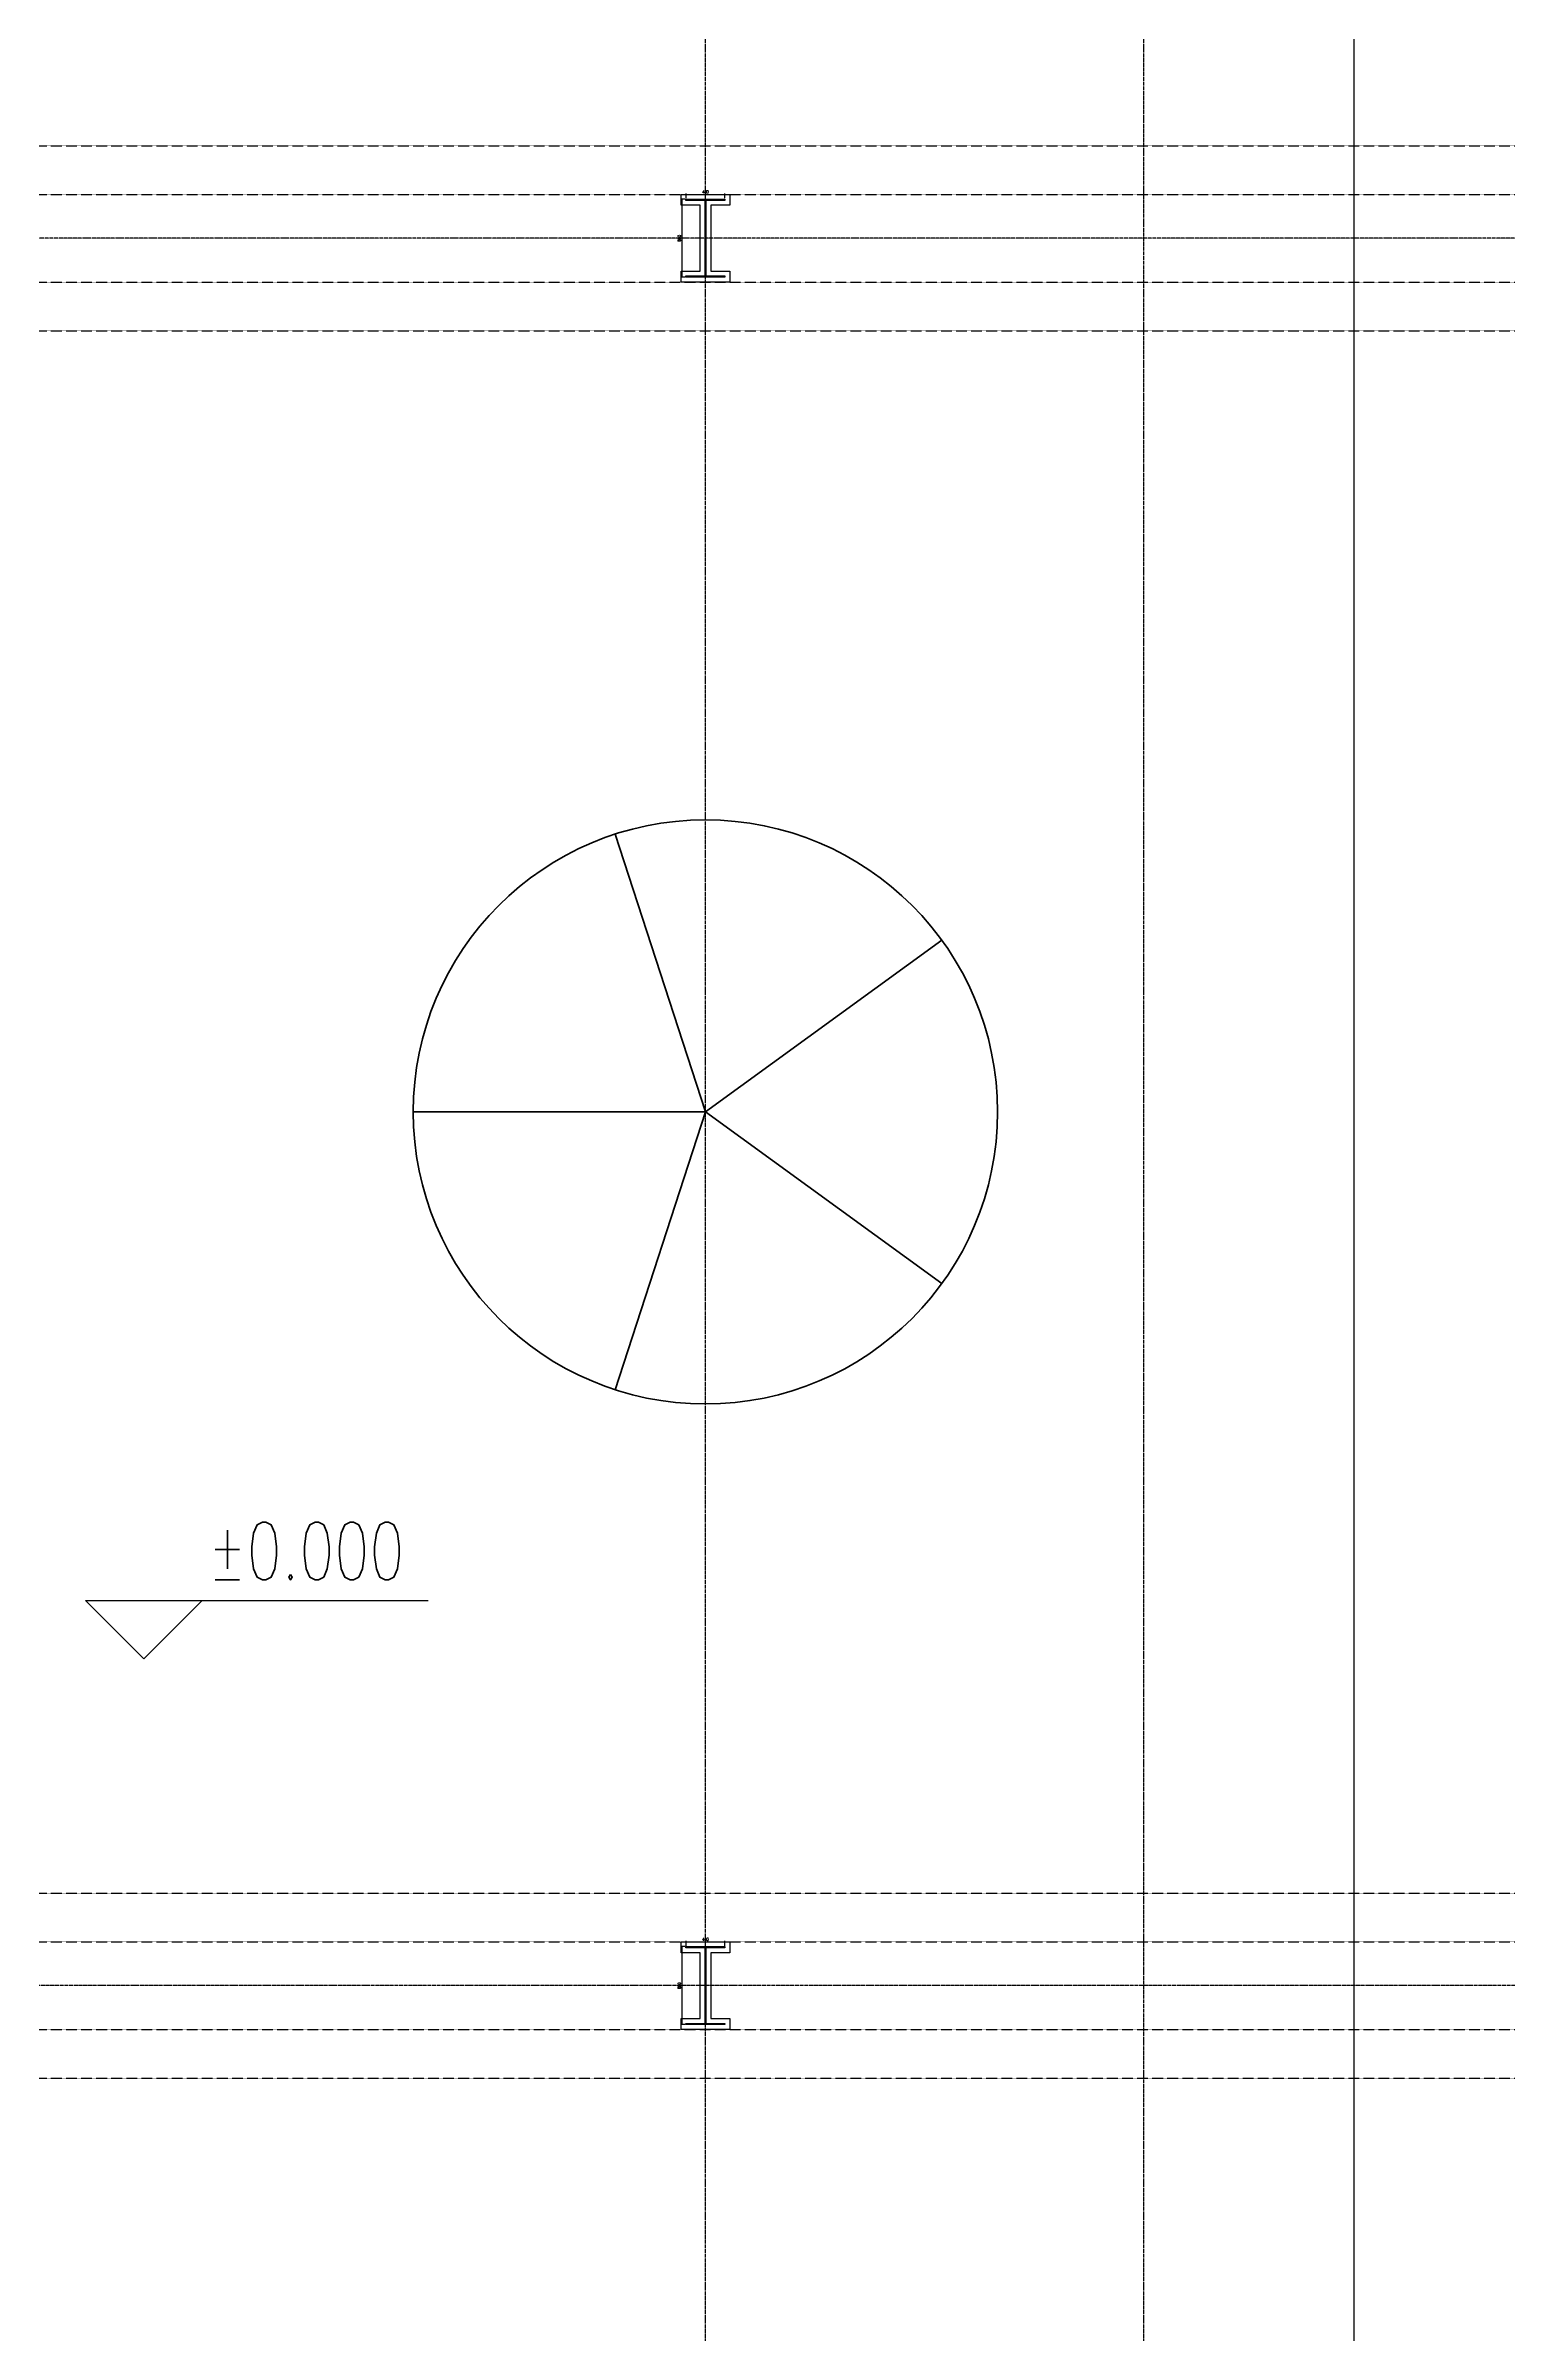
# Model space of a CAD drawing. Extents: x -954573 to 446329, y 489853 to 1226784.
# Drawn here: x -162628 to -147612, y 581239 to 604747 of the extents above; entities that cross this region are included whole.
import ezdxf

# ---------------------------------------------------------------- set-up
doc = ezdxf.new("R2010")
doc.units = 0
doc.header["$LTSCALE"] = 10
doc.header["$MEASUREMENT"] = 0
doc.linetypes.add('10平面$0$DOTE', pattern=[2.42, 2, -0.2, 0.02, -0.2])
doc.linetypes.add('10平面$1$DASH', pattern=[0.35, 0.25, -0.1])
doc.layers.get('Defpoints').update_dxf_attribs({"color": 210})
for name, color, linetype in [('10平面$0$A-AXIS-DOTE', 8, '10平面$0$DOTE'), ('10平面$0$A-AXIS-DP', 8, 'Continuous'), ('10平面$0$A-HATCH-2', 8, 'Continuous'), ('10平面$0$A-LIN-V', 8, 'Continuous'), ('10平面$0$A-WINDOW', 8, 'Continuous'), ('10平面$0$AS-COLN', 8, 'Continuous'), ('10平面$0$AS-WALL', 8, 'Continuous'), ('10平面$0$DIM_SYMB', 8, 'Continuous'), ('10平面$0$PUB_TEXT', 8, 'Continuous'), ('10平面$0$建-标高', 8, 'Continuous'), ('A-LIN-V', 9, 'Continuous')]:
    doc.layers.add(name, color=color, linetype=linetype)
doc.styles.add('10平面$0$_TCH_DIM_T3', font='SIMPLEX', dxfattribs={"width": 0.705882, "bigfont": 'GBCBIG'})
doc.styles.add('10平面$0$A-STANDARD', font='SIMPLEX', dxfattribs={"bigfont": 'GBCBIG'})
doc.dimstyles.new('10平面$0$_TCH_ARCH&&10', dxfattribs={"dimtxt": 29.75, "dimasz": 10, "dimexe": 10, "dimexo": 10, "dimgap": 12.625, "dimtad": 1, "dimdec": 0, "dimzin": 0, "dimdsep": 46, "dimtxsty": '10平面$0$_TCH_DIM_T3', "dimblk": '10平面$0$_ArchTick', "dimcen": 0.09, "dimclrt": 7, "dimazin": 2, "dimtfac": 1, "dimtdec": 0, "dimtix": 1, "dimtmove": 2, "dimatfit": 3, "dimfxl": 0, "dimtolj": 1, "dimtzin": 0, "dimarcsym": 0})

# ---------------------------------------------------------------- blocks, each defined once
blk = doc.blocks.new('10平面$0$dote')
at = {"layer": '10平面$0$A-AXIS-DOTE', "ltscale": 2}
for p, q in [((64882.2, -264080), (64882.2, -167560.7)), ((69382.2, -264080), (69382.2, -167560.7)), ((98696.4, -202050), (-97273.6, -202050)), ((100786.4, -220000), (-97273.6, -220000))]:
    blk.add_line(p, q, dxfattribs=at)
at = {"layer": '10平面$0$DIM_SYMB', "linetype": '10平面$1$DASH', "ltscale": 3}
blk.add_lwpolyline([(71542.3, -265870), (71542.3, -177720)], dxfattribs=at)
blk = doc.blocks.new('10平面$0$4324324')
at = {"layer": '10平面$0$A-HATCH-2', "linetype": '10平面$1$DASH'}
for p, q in [((-294754.2, 603720.1), (-128854.2, 603720.1)), ((-294754.2, 603220.1), (-128854.2, 603220.1)), ((-294754.2, 602320), (-128854.2, 602320)), ((-294754.2, 601820), (-128854.2, 601820)), ((-294754.2, 585770.1), (-128854.2, 585770.1)), ((-294754.2, 585270.1), (-128854.2, 585270.1)), ((-307354.2, 584369.9), (-128854.2, 584369.9)), ((-307354.2, 583869.9), (-128854.2, 583869.9))]:
    blk.add_line(p, q, dxfattribs=at)
blk = doc.blocks.new('10平面$0$w4324324')
at = {"layer": '10平面$0$A-HATCH-2', "lineweight": 60}
for q in [(-1694760, 686605), (-1697614, 684532), (-1691907, 684532), (-1696524, 681178), (-1692997, 681178)]:
    blk.add_line((-1694760, 683605), q, dxfattribs=at)
blk.add_circle((-1694760, 683605), 3000, dxfattribs=at)
blk = doc.blocks.new('10平面$0$342343')
at = {"layer": '10平面$0$A-LIN-V'}
blk.add_blockref('10平面$0$w4324324', (1066610, -44444), dxfattribs=at)
blk = doc.blocks.new('10平面$0$_ArchTick')
at = {"color": 0, "linetype": 'ByBlock', "const_width": 0.4}
blk.add_lwpolyline([(-0.5, -0.5), (0.5, 0.5)], dxfattribs=at)
blk = doc.blocks.new('*D3408')
at = {"layer": '10平面$0$A-AXIS-DP', "color": 0, "lineweight": -2}
for p, q in [((-165054, 621030), (-165054, 621079)), ((-165054, 621069), (-164654, 621069)), ((-164654, 621030), (-164654, 621079))]:
    blk.add_line(p, q, dxfattribs=at)
at = {"layer": 'Defpoints', "color": 0}
for p in [(-165054, 621020), (-164654, 621069), (-164654, 621020)]:
    blk.add_point(p, dxfattribs=at)
at = {"layer": '10平面$0$A-AXIS-DP', "color": 0, "lineweight": -2, "xscale": 10, "yscale": 10, "zscale": 10, "rotation": 180}
blk.add_blockref('10平面$0$_ArchTick', (-165054, 621069), dxfattribs=at)
at = {"layer": '10平面$0$A-AXIS-DP', "color": 0, "lineweight": -2, "xscale": 10, "yscale": 10, "zscale": 10}
blk.add_blockref('10平面$0$_ArchTick', (-164654, 621069), dxfattribs=at)
at = {"layer": '10平面$0$A-AXIS-DP', "color": 7, "insert": (-164854, 621096), "char_height": 29.8, "attachment_point": 5, "style": '10平面$0$_TCH_DIM_T3'}
blk.add_mtext('\\A1;400', dxfattribs=at)
blk = doc.blocks.new('*D3409')
at = {"layer": '10平面$0$A-AXIS-DP', "color": 0, "lineweight": -2}
for p, q in [((-165064, 621020), (-165105, 621020)), ((-165095, 620220), (-165095, 621020)), ((-165064, 620220), (-165105, 620220))]:
    blk.add_line(p, q, dxfattribs=at)
at = {"layer": 'Defpoints', "color": 0}
for p in [(-165095, 621020), (-165054, 621020), (-165054, 620220)]:
    blk.add_point(p, dxfattribs=at)
at = {"layer": '10平面$0$A-AXIS-DP', "color": 0, "lineweight": -2, "xscale": 10, "yscale": 10, "zscale": 10}
for p, rotation in [((-165095, 621020), 90), ((-165095, 620220), 270)]:
    blk.add_blockref('10平面$0$_ArchTick', p, dxfattribs=dict(at, rotation=rotation))
at = {"layer": '10平面$0$A-AXIS-DP', "color": 7, "insert": (-165123, 620620), "char_height": 29.8, "attachment_point": 5, "rotation": 90, "style": '10平面$0$_TCH_DIM_T3'}
blk.add_mtext('\\A1;800', dxfattribs=at)
blk = doc.blocks.new('10平面$0$w42343243')
at = {"layer": '10平面$0$A-HATCH-2'}
blk.add_lwpolyline([(-165104.2, 621070), (-164604.2, 621070), (-164604.2, 620958), (-164800.2, 620958), (-164800.2, 620282), (-164604.2, 620282), (-164604.2, 620170), (-165104.2, 620170), (-165104.2, 620282), (-164908.2, 620282), (-164908.2, 620958), (-165104.2, 620958)], close=True, dxfattribs=at)
at = {"layer": '10平面$0$AS-COLN', "color": 3}
blk.add_lwpolyline([(-165054.2, 621020), (-164654.2, 621020), (-164654.2, 621008), (-164850.2, 621008), (-164850.2, 620232), (-164654.2, 620232), (-164654.2, 620220), (-165054.2, 620220), (-165054.2, 620232), (-164858.2, 620232), (-164858.2, 621008), (-165054.2, 621008)], close=True, dxfattribs=at)
at = {"layer": '10平面$0$A-AXIS-DP'}
for p1, p2, distance, picture, middle in [((-165054.2, 621020), (-164654.2, 621020), 48.8, '*D3408', (-164854.2, 621096.2)), ((-165054.2, 620220), (-165054.2, 621020), 41.2, '*D3409', (-165122.9, 620620))]:
    dim = blk.add_aligned_dim(p1=p1, p2=p2, distance=distance, dimstyle='10平面$0$_TCH_ARCH&&10', dxfattribs=at)
    dim.commit()
    dim.dimension.update_dxf_attribs({"geometry": picture, "text_midpoint": middle})
blk = doc.blocks.new('10平面$0$42343')
at = {"layer": '10平面$0$A-WINDOW'}
for p in [(9000, -17850), (9000, -35800)]:
    blk.add_blockref('10平面$0$w42343243', p, dxfattribs=at)
blk = doc.blocks.new('10平面')
at = {"layer": '10平面$0$建-标高'}
for p, q in [((-161621.4, 588177), (-162221.4, 588777)), ((-162221.4, 588777), (-158701.4, 588777)), ((-161621.4, 588177), (-161021.4, 588777))]:
    blk.add_line(p, q, dxfattribs=at)
at = {"layer": '10平面$0$A-LIN-V', "rotation": 90}
blk.add_blockref('10平面$0$342343', (483306.5, 1221945), dxfattribs=at)
at = {"layer": '10平面$0$A-WINDOW'}
for name in ['10平面$0$42343', '10平面$0$4324324']:
    blk.add_blockref(name, (0, 0), dxfattribs=at)
at = {"layer": '10平面$0$AS-WALL'}
blk.add_blockref('10平面$0$dote', (-220736.4, 804820), dxfattribs=at)
at = {"layer": '10平面$0$PUB_TEXT', "style": '10平面$0$A-STANDARD', "width": 0.705882}
blk.add_text('%%P0.000', height=595, dxfattribs=at).set_placement((-160961.4, 588987))

msp = doc.modelspace()

# ---------------------------------------------------------------- block references
at = {"layer": 'A-LIN-V'}
msp.add_blockref('10平面', (0, 0), dxfattribs=at)

doc.saveas('drawing.dxf')
